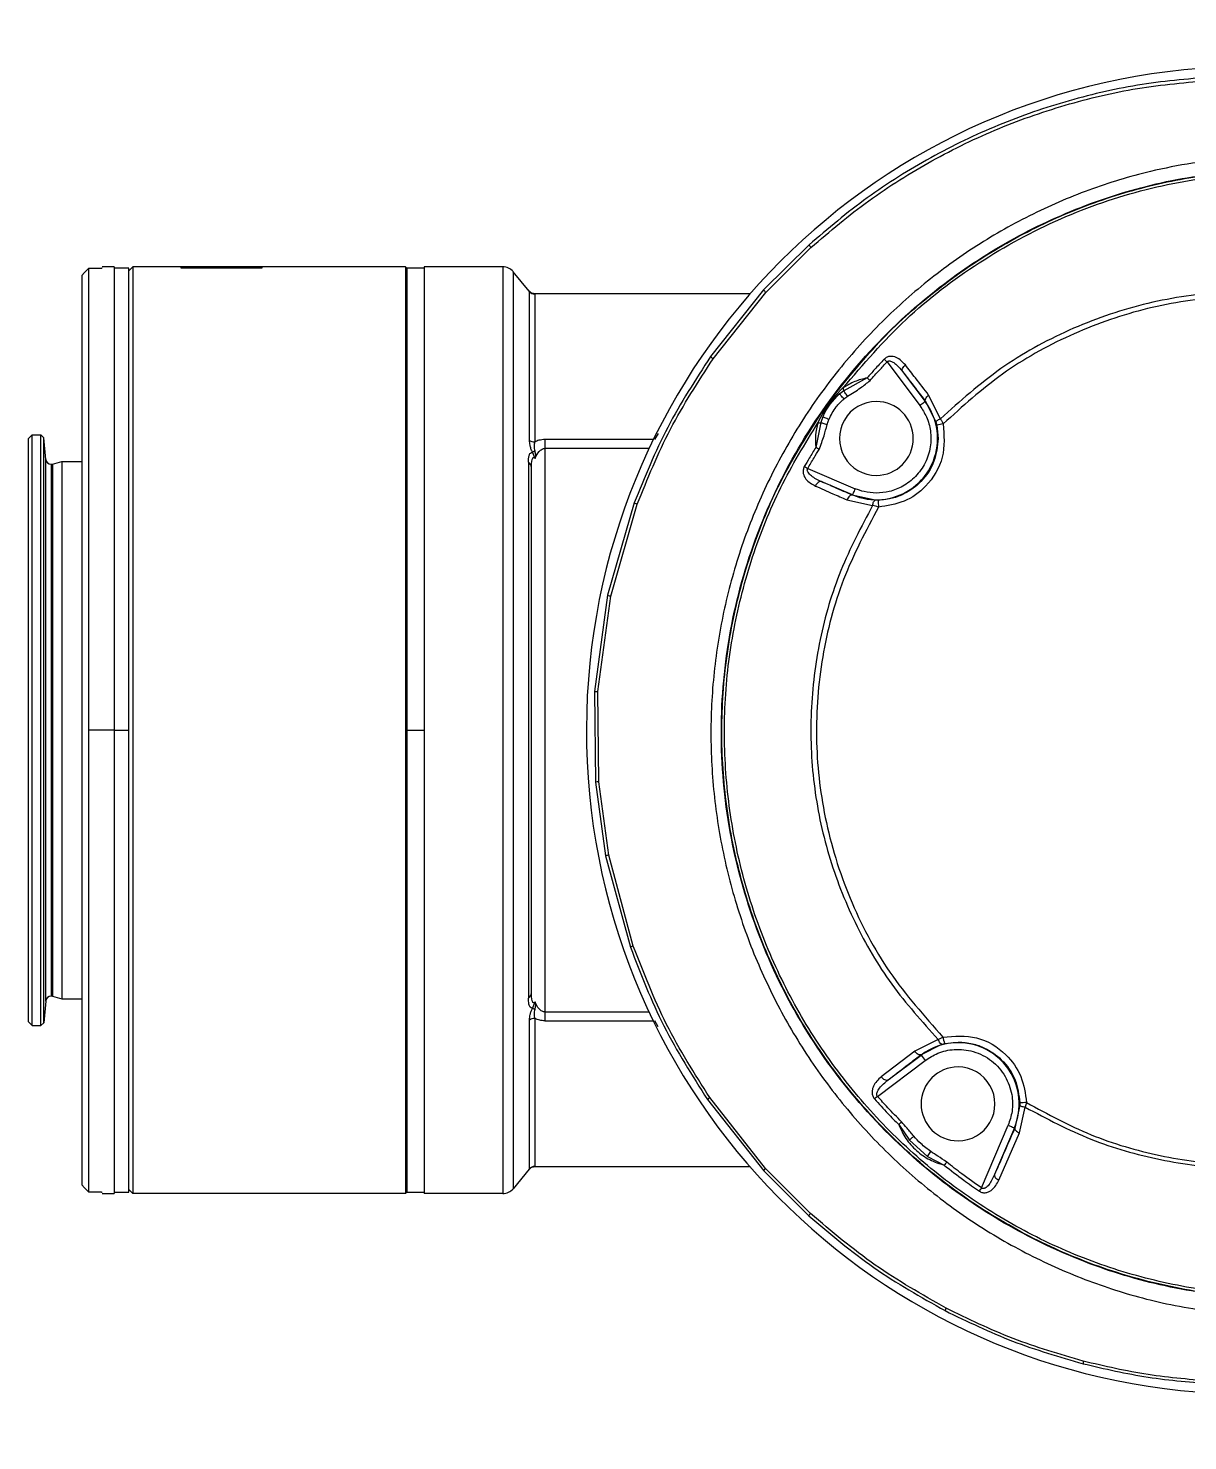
# Model space of a CAD drawing. Header units: millimetres. Extents: x 126 to 938, y 244 to 707.
# Drawn here: x 818.78 to 823.1, y 334.55 to 339.8 of the extents above; entities that cross this region are included whole.
import ezdxf

# ---------------------------------------------------------------- set-up
doc = ezdxf.new("R2010")
doc.units = ezdxf.units.MM

msp = doc.modelspace()

# ---------------------------------------------------------------- linework, layer by layer
at = {"color": 7, "linetype": 'Continuous', "lineweight": 25}
for p, q in [((821.689, 338.9981), (821.52, 338.8296)), ((821.5282, 338.8204), (821.6961, 338.988)), ((818.9803, 338.8832), (818.9903, 338.8941)), ((818.9803, 338.8832), (818.9803, 335.4982)), ((819.0053, 338.9092), (818.9903, 338.8941)), ((818.9903, 338.8941), (819.0053, 338.9092)), ((819.0053, 338.9092), (819.0053, 337.1907)), ((819.0353, 338.9092), (819.0053, 338.9092)), ((819.1003, 338.9157), (819.0553, 338.9157)), ((819.1003, 338.9157), (819.1003, 337.1907)), ((819.1553, 338.9107), (819.1003, 338.9107)), ((819.1553, 338.9007), (819.1703, 338.9157)), ((819.1553, 337.1907), (819.1553, 338.9107)), ((819.1703, 338.9157), (819.1703, 335.4657)), ((820.1853, 338.9157), (819.1703, 338.9157)), ((819.3503, 338.9141), (819.6503, 338.9141)), ((819.3503, 338.9112), (819.3503, 338.9141)), ((819.6503, 338.9112), (819.3503, 338.9112)), ((819.6503, 338.9141), (819.6503, 338.9112)), ((820.1853, 338.9157), (820.1853, 335.4657)), ((820.1903, 338.9107), (820.1853, 338.9157)), ((820.2553, 338.9107), (820.1903, 338.9107)), ((820.1903, 338.9107), (820.1903, 337.1907)), ((820.2553, 338.9157), (820.2553, 335.4657)), ((820.5481, 338.9157), (820.2553, 338.9157)), ((820.5481, 338.9157), (820.5481, 335.4657)), ((820.5864, 338.8978), (820.5864, 335.4836)), ((820.647, 338.8256), (820.5864, 338.8978)), ((821.52, 338.8296), (821.3222, 338.5815)), ((820.6509, 338.8219), (820.6471, 338.8255)), ((820.6478, 338.2698), (820.6478, 338.8236)), ((820.6662, 338.8167), (821.4707, 338.8167)), ((820.667, 338.8147), (820.667, 338.2639)), ((821.469, 338.8147), (820.667, 338.8147)), ((821.3316, 338.5735), (821.5282, 338.8204)), ((821.9796, 338.5615), (822.1021, 338.399)), ((822.0378, 338.5258), (822.122, 338.414)), ((821.7867, 338.4351), (821.8156, 338.4649)), ((821.9056, 338.5023), (821.8181, 338.4544)), ((821.7373, 338.3748), (821.7828, 338.4378)), ((821.7413, 338.3722), (821.7867, 338.4351)), ((821.8032, 338.4431), (821.7882, 338.4296)), ((821.8181, 338.4544), (821.8032, 338.4431)), ((822.122, 338.414), (822.1232, 338.4149)), ((822.1232, 338.4149), (822.1624, 338.3364)), ((822.1788, 338.3502), (822.1347, 338.4383)), ((821.722, 338.3351), (821.7413, 338.3722)), ((821.7404, 338.3576), (821.7328, 338.3361)), ((821.7471, 338.3727), (821.7404, 338.3576)), ((821.7328, 338.3361), (821.7142, 338.2437)), ((822.165, 338.3258), (822.1703, 338.2768)), ((818.7803, 338.2757), (818.7903, 338.2857)), ((818.7803, 338.2757), (818.7803, 336.1057)), ((818.7906, 338.2857), (818.7903, 338.2857)), ((818.7953, 336.0907), (818.7953, 338.2904)), ((818.7953, 338.2904), (818.8274, 338.2904)), ((818.8274, 336.0907), (818.8274, 338.2904)), ((818.8324, 338.2857), (818.8321, 338.2857)), ((818.8383, 338.2797), (818.8324, 338.2857)), ((818.8383, 336.1017), (818.8383, 338.2797)), ((818.8454, 338.199), (818.8383, 338.2797)), ((820.7053, 338.2728), (820.7053, 338.2395)), ((821.1096, 338.2728), (820.7053, 338.2728)), ((821.1141, 338.2728), (821.128, 338.2958)), ((822.168, 338.2768), (822.1703, 338.2768)), ((818.8454, 336.1824), (818.8454, 338.199)), ((820.6687, 338.2025), (820.6585, 338.2264)), ((820.7053, 338.2395), (820.7053, 336.1419)), ((821.0937, 338.2395), (820.7053, 338.2395)), ((818.8653, 338.1807), (818.8653, 336.2007)), ((818.8705, 338.1814), (818.9053, 338.1907)), ((818.8705, 338.1814), (818.8705, 336.2)), ((818.9053, 338.1907), (818.9803, 338.1907)), ((818.9053, 338.1907), (818.9053, 336.1907)), ((820.6436, 338.1881), (820.6436, 336.1933)), ((820.6553, 336.2129), (820.6553, 338.1685)), ((821.6843, 338.1647), (821.8606, 338.0898)), ((821.8508, 338.0668), (821.7348, 338.1161)), ((821.8298, 338.0484), (821.9261, 338.027)), ((821.8503, 338.0656), (821.8508, 338.0668)), ((821.936, 338.0466), (821.8503, 338.0656)), ((821.0377, 338.0368), (820.9383, 337.6929)), ((820.9502, 337.6899), (821.049, 338.0319)), ((820.9383, 337.6929), (820.8902, 337.3352)), ((820.9024, 337.3344), (820.9502, 337.6899)), ((820.8902, 337.3352), (820.8935, 336.9976)), ((820.9055, 336.9987), (820.9024, 337.3344)), ((819.1003, 337.1907), (819.0053, 337.1907)), ((819.0053, 337.1907), (819.0053, 335.4722)), ((819.1003, 337.1907), (819.1003, 335.4657)), ((819.1003, 337.1907), (819.1553, 337.1907)), ((819.1553, 335.4707), (819.1553, 337.1907)), ((820.1903, 337.1907), (820.1903, 335.4707)), ((820.1903, 337.1907), (820.2553, 337.1907)), ((820.8935, 336.9976), (820.9311, 336.723)), ((820.9428, 336.7257), (820.9055, 336.9987)), ((821.0345, 336.3872), (820.9428, 336.7257)), ((820.9311, 336.723), (821.0236, 336.3826)), ((818.8705, 336.2), (818.9053, 336.1907)), ((818.8454, 336.1824), (818.8383, 336.1017)), ((818.9053, 336.1907), (818.9803, 336.1907)), ((820.6585, 336.155), (820.6687, 336.1789)), ((818.7803, 336.1057), (818.7953, 336.0907)), ((818.8383, 336.1017), (818.8274, 336.0907)), ((820.6478, 335.5578), (820.6478, 336.1116)), ((820.667, 336.1175), (820.667, 335.5667)), ((820.7053, 336.1419), (820.7053, 336.1086)), ((820.7053, 336.1419), (821.0932, 336.1419)), ((820.7053, 336.1086), (821.1091, 336.1086)), ((821.1272, 336.0865), (821.1141, 336.1086)), ((818.7953, 336.0907), (818.8274, 336.0907)), ((822.1707, 336.0393), (822.1878, 336.0484)), ((822.0826, 335.9952), (821.9583, 335.8997)), ((822.1707, 336.0393), (822.0826, 335.9952)), ((822.106, 335.9826), (822.1842, 336.0217)), ((822.1937, 336.024), (822.2441, 336.0296)), ((822.2441, 336.0273), (822.2441, 336.0296)), ((821.9441, 335.8275), (822.1219, 335.9614)), ((821.9836, 335.8885), (822.1069, 335.9814)), ((822.1069, 335.9814), (822.106, 335.9826)), ((821.3108, 335.8153), (821.5201, 335.5505)), ((821.5274, 335.5589), (821.3196, 335.8226)), ((822.4745, 335.7948), (822.4556, 335.7095)), ((822.4731, 335.6912), (822.4947, 335.7871)), ((822.4991, 335.8041), (822.4947, 335.7871)), ((822.0233, 335.7224), (822.0629, 335.6646)), ((822.332, 335.4866), (822.431, 335.7199)), ((822.454, 335.7102), (822.3802, 335.5361)), ((822.3959, 335.5152), (822.4731, 335.6912)), ((822.4556, 335.7095), (822.454, 335.7102)), ((822.0629, 335.6646), (822.1308, 335.604)), ((822.1308, 335.604), (822.1431, 335.6218)), ((820.667, 335.5667), (821.4679, 335.5667)), ((822.1308, 335.604), (822.1928, 335.5711)), ((820.647, 335.5558), (820.5864, 335.4836)), ((820.6471, 335.5559), (820.6509, 335.5595)), ((821.4697, 335.5647), (820.6662, 335.5647)), ((821.5201, 335.5505), (821.6883, 335.3829)), ((821.6945, 335.3918), (821.5274, 335.5589)), ((818.9903, 335.4873), (818.9803, 335.4982)), ((818.9903, 335.4873), (819.0053, 335.4722)), ((819.0053, 335.4722), (818.9903, 335.4873)), ((819.0053, 335.4722), (819.0353, 335.4722)), ((819.0553, 335.4657), (819.1003, 335.4657)), ((819.1003, 335.4707), (819.1553, 335.4707)), ((819.1553, 335.4807), (819.1703, 335.4657)), ((820.1853, 335.4657), (819.1703, 335.4657)), ((820.1903, 335.4707), (820.1853, 335.4657)), ((820.1903, 335.4707), (820.2553, 335.4707)), ((820.5481, 335.4657), (820.2553, 335.4657))]:
    msp.add_line(p, q, dxfattribs=at)
at = {"color": 7, "linetype": 'Continuous', "lineweight": 25, "flags": 128}
for points in [[(822.0378, 338.5258), (822.0366, 338.5282), (822.0362, 338.5309), (822.0366, 338.534), (822.0376, 338.5373), (822.0393, 338.5407), (822.0417, 338.5442), (822.0446, 338.5475), (822.0479, 338.5506)], [(821.9056, 338.5023), (821.9068, 338.5012), (821.9081, 338.5001), (821.9095, 338.4989), (821.9109, 338.4977), (821.9123, 338.4964), (821.9138, 338.4952), (821.9153, 338.4939), (821.9168, 338.4926)], [(821.819, 338.4237), (821.816, 338.4275), (821.813, 338.4311), (821.8103, 338.4344), (821.8079, 338.4373), (821.8059, 338.4397), (821.8045, 338.4415), (821.8035, 338.4426), (821.8032, 338.4431)], [(821.8326, 338.4342), (821.83, 338.4379), (821.8274, 338.4415), (821.825, 338.4448), (821.8229, 338.4477), (821.8211, 338.4503), (821.8196, 338.4522), (821.8186, 338.4536), (821.8181, 338.4544)], [(822.122, 338.414), (822.1216, 338.4137), (822.1204, 338.4128), (822.1186, 338.4114), (822.1161, 338.4095), (822.1131, 338.4072), (822.1096, 338.4046), (822.1059, 338.4019), (822.1021, 338.399)], [(822.1232, 338.4149), (822.1223, 338.4169), (822.1221, 338.4194), (822.1226, 338.4223), (822.1239, 338.4254), (822.1258, 338.4286), (822.1282, 338.4319), (822.1313, 338.4352), (822.1347, 338.4383)], [(821.7404, 338.3576), (821.7409, 338.3574), (821.7423, 338.3569), (821.7444, 338.356), (821.7473, 338.3548), (821.7508, 338.3534), (821.7548, 338.3518), (821.7591, 338.3501), (821.7636, 338.3482)], [(821.7328, 338.3361), (821.7338, 338.3358), (821.7355, 338.3352), (821.7378, 338.3345), (821.7408, 338.3335), (821.7442, 338.3324), (821.748, 338.3312), (821.7521, 338.3299), (821.7563, 338.3285)], [(822.1624, 338.3364), (822.1624, 338.338), (822.163, 338.3397), (822.1643, 338.3416), (822.1663, 338.3434), (822.1687, 338.3453), (822.1717, 338.3471), (822.1751, 338.3487), (822.1788, 338.3502)], [(821.6843, 338.1647), (821.6826, 338.1656), (821.6809, 338.1666), (821.6792, 338.1676), (821.6776, 338.1685), (821.676, 338.1694), (821.6744, 338.1703), (821.6729, 338.1712), (821.6715, 338.172)], [(821.7348, 338.1161), (821.7322, 338.1166), (821.7294, 338.1163), (821.7264, 338.1152), (821.7234, 338.1133), (821.7204, 338.1107), (821.7176, 338.1075), (821.715, 338.1038), (821.7128, 338.0997)], [(821.8503, 338.0656), (821.848, 338.066), (821.8454, 338.0656), (821.8427, 338.0644), (821.8399, 338.0624), (821.8371, 338.0597), (821.8344, 338.0564), (821.832, 338.0526), (821.8298, 338.0484)], [(821.8606, 338.0898), (821.8587, 338.0854), (821.8569, 338.0811), (821.8552, 338.0772), (821.8537, 338.0737), (821.8525, 338.0708), (821.8516, 338.0687), (821.851, 338.0673), (821.8508, 338.0668)], [(821.9261, 338.027), (821.9266, 338.031), (821.9275, 338.0347), (821.9285, 338.0381), (821.9298, 338.041), (821.9312, 338.0433), (821.9327, 338.0451), (821.9343, 338.0462), (821.936, 338.0466)], [(822.106, 335.9826), (822.104, 335.9818), (822.1015, 335.9817), (822.0987, 335.9823), (822.0955, 335.9837), (822.0923, 335.9858), (822.0889, 335.9885), (822.0856, 335.9917), (822.0826, 335.9952)], [(822.1842, 336.0217), (822.1827, 336.0217), (822.181, 336.0225), (822.1792, 336.0239), (822.1774, 336.026), (822.1756, 336.0286), (822.1738, 336.0318), (822.1722, 336.0354), (822.1707, 336.0393)], [(821.9836, 335.8885), (821.9813, 335.8874), (821.9784, 335.887), (821.9753, 335.8874), (821.9719, 335.8886), (821.9683, 335.8905), (821.9648, 335.893), (821.9614, 335.8961), (821.9583, 335.8997)], [(822.4947, 335.7871), (822.4906, 335.7875), (822.4868, 335.7882), (822.4833, 335.789), (822.4803, 335.79), (822.4779, 335.7911), (822.476, 335.7923), (822.4749, 335.7935), (822.4745, 335.7948)], [(822.0792, 335.6789), (822.0768, 335.6767), (822.0743, 335.6746), (822.072, 335.6726), (822.0698, 335.6706), (822.0677, 335.6688), (822.0659, 335.6672), (822.0643, 335.6658), (822.0629, 335.6646)], [(822.431, 335.7199), (822.4355, 335.718), (822.4397, 335.7162), (822.4437, 335.7146), (822.4472, 335.7131), (822.45, 335.7119), (822.4522, 335.711), (822.4535, 335.7104), (822.454, 335.7102)], [(822.4556, 335.7095), (822.4554, 335.7076), (822.4559, 335.7054), (822.4572, 335.7031), (822.4593, 335.7006), (822.462, 335.6981), (822.4653, 335.6956), (822.469, 335.6933), (822.4731, 335.6912)], [(822.3802, 335.5361), (822.3797, 335.5337), (822.38, 335.5311), (822.381, 335.5283), (822.3828, 335.5254), (822.3853, 335.5226), (822.3884, 335.5198), (822.3919, 335.5173), (822.3959, 335.5152)]]:
    msp.add_lwpolyline(points, dxfattribs=at)
at = {"color": 7, "linetype": 'Continuous', "lineweight": 25}
for centre, radius, start, end in [((823.3308, 337.1901), 2.471, 92.8562, 266.8609), ((821.7299, 339.0193), 0.0461, 207.4585, 222.8518), ((820.5481, 338.8657), 0.05, 40.0035, 89.9964), ((821.5629, 338.8595), 0.0523, 214.809, 228.3893), ((820.667, 338.8397), 0.025, 220.0339, 269.9953), ((821.3648, 338.6223), 0.059, 223.8036, 235.8356), ((832.5712, 349.6757), 15.3528, 226.32399, 226.37918), ((821.8021, 338.4561), 0.0161, 353.8055, 33.1024), ((821.9399, 338.2768), 0.2153, 129.4278, 157.9377), ((821.7433, 338.3778), 0.0719, 52.8265, 56.605), ((821.782, 338.4309), 0.00625, 348.0835, 42.097), ((821.9399, 338.2768), 0.1375, 89.9991, 270.0009), ((821.9399, 338.2768), 0.1375, 270.0016, 89.9984), ((821.9399, 338.2768), 0.228, 359.9991, 37.0002), ((821.6956, 338.3071), 0.0795, 54.9353, 58.3452), ((821.7437, 338.378), 0.00624, 247.3325, 302.8677), ((821.7259, 338.3515), 0.0169, 256.6165, 294.2046), ((822.5541, 336.6268), 1.743, 102.0917, 102.8995), ((820.6662, 338.2953), 0.0314, 234.2895, 271.4762), ((821.9399, 338.2767), 0.228, 246.9988, 0.0016), ((818.8653, 338.2007), 0.02, 184.9754, 270.013), ((820.5912, 338.39), 0.1768, 292.3373, 295.4084), ((809.3061, 318.3258), 23.4666, 58.04259, 58.07873), ((818.8653, 338.2008), 0.0201, 270.0249, 284.9549), ((820.6304, 338.167), 0.0249, 3.6553, 58.0949), ((822.3098, 338.039), 0.3627, 178.805, 182.7531), ((821.0827, 338.1248), 0.0988, 242.9095, 250.0663), ((820.9827, 337.8474), 0.1607, 253.956, 258.3356), ((820.9394, 337.9659), 0.6326, 265.5373, 266.6439), ((820.9367, 336.5973), 0.4026, 94.4316, 96.1574), ((820.9737, 336.5641), 0.1644, 100.8389, 105.029), ((821.0654, 336.2973), 0.095, 108.9711, 116.1178), ((818.8653, 336.1807), 0.02, 89.987, 175.0246), ((818.8653, 336.1808), 0.0199, 74.9806, 90.0396), ((820.6304, 336.2144), 0.0249, 301.9051, 356.3447), ((820.591, 335.9909), 0.1774, 64.5884, 67.6495), ((820.6662, 336.0861), 0.0314, 88.5291, 125.7052), ((822.5671, 336.1273), 0.3874, 191.7446, 195.4565), ((822.2441, 335.7993), 0.228, 90.0005, 127.0004), ((822.2441, 335.7993), 0.228, 337.0001, 90.0007), ((822.2441, 335.7993), 0.1375, 90.0019, 269.9981), ((903.8607, 397.5756), 102.3598, 216.99474, 217.008732), ((822.2441, 335.7993), 0.1375, 269.9994, 90.0006), ((821.3494, 335.7781), 0.0536, 123.8591, 136.0855), ((825.0956, 332.2702), 4.7525, 131.5386, 131.7159), ((822.963, 311.1896), 24.6189, 91.07979, 91.13698), ((825.1915, 332.5831), 4.4602, 135.0741, 135.2628), ((820.667, 335.5417), 0.025, 90.0077, 139.9705), ((858.4951, 306.5349), 46.4861, 141.32752, 141.34559), ((821.5574, 335.5254), 0.0449, 131.7916, 145.9884), ((820.5481, 335.5157), 0.05, 270.0036, 319.9965), ((715.1475, 408.4375), 129.6548, 325.75388, 325.760354), ((821.7226, 335.3658), 0.0383, 137.2874, 153.6082), ((822.2271, 335.0246), 0.0313, 152.0541, 170.806), ((822.7353, 334.8352), 0.0256, 165.3726, 187.0335)]:
    msp.add_arc(centre, radius, start, end, dxfattribs=at)
for points, knots in [([(827.7708, 339.8041), (827.6194, 339.7788), (827.3004, 339.7254), (826.8303, 339.654), (826.3419, 339.5836), (825.8614, 339.517), (825.3708, 339.4521), (824.8908, 339.3864), (824.4084, 339.3317), (823.9766, 339.3434), (823.599, 339.3456), (823.2765, 339.3275), (822.985, 339.2835), (822.7294, 339.2054), (822.5083, 339.1097), (822.2986, 338.9895), (822.104, 338.8463), (821.9265, 338.6822), (821.7687, 338.4996), (821.6323, 338.3008), (821.5191, 338.088), (821.43, 337.8637), (821.3666, 337.6307), (821.3295, 337.3919), (821.3194, 337.1507), (821.3358, 336.9101), (821.3788, 336.6729), (821.4475, 336.4416), (821.5417, 336.2191), (821.6595, 336.0081), (821.7999, 335.8117), (821.9605, 335.6321), (822.14, 335.4715), (822.3365, 335.3314), (822.5483, 335.2141), (822.7714, 335.1212), (823.0122, 335.0514), (823.2673, 335.014), (823.4632, 334.9991), (823.5895, 334.993), (823.6476, 334.9907), (823.7072, 334.989), (823.7683, 334.9877), (823.8308, 334.9869), (823.8948, 334.9867), (823.9399, 334.9868), (824.0176, 334.9874), (824.1239, 334.9886), (824.2793, 334.9845), (824.4309, 334.9764), (824.5825, 334.9643), (824.7275, 334.9494), (824.8668, 334.9315), (824.9907, 334.9156), (825.1125, 334.9), (825.2393, 334.8839), (825.3879, 334.865), (825.5194, 334.8483), (825.6234, 334.8351), (825.6898, 334.8266), (825.7467, 334.8194), (825.7941, 334.8133), (825.832, 334.8085), (825.9578, 334.7925), (826.164, 334.7661), (826.4429, 334.7298), (826.7052, 334.6952), (826.9696, 334.6595), (827.2402, 334.6218), (827.506, 334.5835), (827.6766, 334.5577), (827.7587, 334.5452)], [0, 0, 0, 0, 0.029869, 0.06295, 0.09255, 0.125894, 0.157367, 0.188841, 0.220243, 0.251658, 0.272777, 0.293748, 0.314461, 0.329981, 0.345629, 0.361265, 0.376906, 0.392557, 0.408209, 0.423785, 0.439382, 0.455018, 0.470656, 0.486289, 0.501957, 0.51754, 0.53313, 0.548764, 0.564411, 0.580064, 0.595707, 0.611287, 0.626864, 0.642495, 0.65815, 0.673889, 0.689427, 0.706811, 0.723967, 0.727648, 0.731422, 0.73529, 0.739252, 0.743308, 0.747458, 0.751703, 0.752096, 0.762568, 0.7724, 0.782337, 0.792125, 0.801994, 0.810704, 0.819454, 0.826304, 0.8346, 0.844341, 0.855442, 0.860404, 0.864745, 0.868467, 0.871567, 0.874048, 0.875909, 0.896248, 0.914495, 0.930652, 0.947747, 0.966412, 0.98383, 1, 1, 1, 1]), ([(827.7705, 334.5882), (827.5573, 334.6221), (827.1309, 334.6897), (826.4898, 334.7807), (825.8484, 334.8693), (825.2061, 334.9508), (824.5629, 335.05), (824.021, 335.047), (823.5899, 335.0537), (823.2713, 335.076), (822.9582, 335.1261), (822.6592, 335.2266), (822.3791, 335.3691), (822.1055, 335.5637), (821.8525, 335.8155), (821.6349, 336.1249), (821.4763, 336.4679), (821.3803, 336.8339), (821.3513, 337.2104), (821.3902, 337.5868), (821.4957, 337.9493), (821.6649, 338.2877), (821.891, 338.5901), (822.1528, 338.8335), (822.432, 339.0188), (822.7175, 339.1517), (823.0191, 339.2413), (823.332, 339.2809), (823.6472, 339.2977), (824.0425, 339.2951), (824.5174, 339.2833), (825.0644, 339.3599), (825.6092, 339.4316), (826.1531, 339.5072), (826.6965, 339.5861), (827.2395, 339.6694), (827.6006, 339.7312), (827.7811, 339.7621)], [0, 0, 0, 0, 0.042375, 0.084737, 0.127086, 0.169425, 0.211887, 0.254538, 0.275563, 0.296512, 0.317184, 0.337604, 0.358158, 0.378642, 0.40326, 0.427843, 0.452494, 0.477036, 0.501708, 0.52622, 0.550901, 0.575404, 0.600085, 0.624603, 0.645193, 0.665611, 0.68619, 0.70667, 0.72735, 0.748108, 0.784272, 0.820359, 0.856269, 0.892185, 0.92811, 0.964051, 1, 1, 1, 1]), ([(821.7828, 338.4378), (821.8409, 338.5096), (821.9569, 338.653), (822.1648, 338.8361), (822.3927, 338.9925), (822.6375, 339.1159), (822.8922, 339.206), (823.1943, 339.2682), (823.5429, 339.2931), (823.9341, 339.298), (824.3241, 339.2806), (824.9271, 339.3279), (825.7363, 339.4513), (826.7613, 339.5897), (827.4413, 339.7042), (827.7812, 339.7614)], [0, 0, 0, 0, 0.04389, 0.087726, 0.131378, 0.175257, 0.217887, 0.259665, 0.321744, 0.383991, 0.446007, 0.507425, 0.671599, 0.835844, 1, 1, 1, 1]), ([(823.2076, 339.6238), (823.1146, 339.6163), (822.9292, 339.6014), (822.6566, 339.5389), (822.3924, 339.4481), (822.1402, 339.3263), (821.9022, 339.1783), (821.7599, 339.058), (821.689, 338.9981)], [0, 0, 0, 0, 0.166956, 0.332936, 0.499554, 0.66659, 0.833787, 1, 1, 1, 1]), ([(821.6961, 338.988), (821.7666, 339.0477), (821.908, 339.1673), (822.1446, 339.3148), (822.3953, 339.4362), (822.6581, 339.5268), (822.9292, 339.5891), (823.1136, 339.604), (823.2061, 339.6115)], [0, 0, 0, 0, 0.1661862, 0.3333928, 0.5004457, 0.6670774, 0.8331131, 1, 1, 1, 1]), ([(821.8156, 338.4649), (821.8911, 338.5527), (822.0415, 338.7278), (822.3185, 338.9383), (822.6201, 339.1018), (822.94, 339.2126), (823.2675, 339.2652), (823.5953, 339.2841), (823.9234, 339.2868), (824.3156, 339.2669), (824.7719, 339.3022), (825.2872, 339.3762), (825.8035, 339.4447), (826.3192, 339.5176), (826.6625, 339.5692), (826.8342, 339.595)], [0, 0, 0, 0, 0.0655281, 0.1306262, 0.1960224, 0.2595091, 0.3216141, 0.3835225, 0.4456582, 0.5076925, 0.6060846, 0.7045647, 0.803042, 0.9015182, 1, 1, 1, 1]), ([(819.0553, 338.9108), (819.0548, 338.9106), (819.053, 338.9098), (819.0488, 338.9097), (819.0426, 338.9092), (819.0379, 338.9092), (819.0353, 338.9092)], [0, 0, 0, 0, 0.081534, 0.296991, 0.614865, 1, 1, 1, 1]), ([(831.2984, 338.908), (829.7551, 338.8325), (828.1015, 338.7516), (826.3377, 338.6658), (826.007, 338.6497), (825.6763, 338.6337), (825.3456, 338.6174), (825.0148, 338.6025), (824.685, 338.5827), (824.3865, 338.5806), (824.1249, 338.6309), (823.9098, 338.7197), (823.6869, 338.7892), (823.455, 338.8241), (823.2017, 338.8257), (822.9311, 338.7837), (822.655, 338.6871), (822.397, 338.5454), (822.2516, 338.4154), (822.1788, 338.3502)], [0, 0, 0, 0, 0.499397, 0.535067, 0.570737, 0.606407, 0.642076, 0.677745, 0.713416, 0.748936, 0.773882, 0.798848, 0.824034, 0.849154, 0.874344, 0.905632, 0.937131, 0.968506, 1, 1, 1, 1]), ([(831.2985, 338.9046), (829.7537, 338.8306), (827.5601, 338.7256), (825.2678, 338.5968), (824.4128, 338.5648), (824.1066, 338.6183), (823.8243, 338.7411), (823.5228, 338.8046), (823.2221, 338.8116), (822.9301, 338.7642), (822.6577, 338.6668), (822.4035, 338.5252), (822.2606, 338.3958), (822.189, 338.3311)], [0, 0, 0, 0, 0.50027, 0.710374, 0.743408, 0.776628, 0.809816, 0.842676, 0.875613, 0.906614, 0.937798, 0.968854, 1, 1, 1, 1]), ([(820.6478, 338.8236), (820.6478, 338.824), (820.6477, 338.8248), (820.6472, 338.8254), (820.647, 338.8256)], [0, 0, 0, 0, 0.521474, 1, 1, 1, 1]), ([(820.647, 338.8256), (820.6482, 338.8243), (820.6507, 338.8217), (820.6555, 338.8189), (820.6607, 338.817), (820.6644, 338.8168), (820.6662, 338.8167)], [0, 0, 0, 0, 0.247026, 0.499935, 0.753041, 1, 1, 1, 1]), ([(820.667, 338.8147), (820.6669, 338.8151), (820.6668, 338.8158), (820.6664, 338.8164), (820.6662, 338.8167)], [0, 0, 0, 0, 0.523994, 1, 1, 1, 1]), ([(821.3222, 338.5815), (821.2662, 338.4952), (821.1541, 338.3227), (821.0765, 338.1321), (821.0377, 338.0368)], [0, 0, 0, 0, 0.499944, 1, 1, 1, 1]), ([(821.049, 338.0319), (821.0875, 338.1266), (821.1646, 338.3161), (821.276, 338.4877), (821.3316, 338.5735)], [0, 0, 0, 0, 0.500048, 1, 1, 1, 1]), ([(821.9689, 338.5717), (821.9569, 338.559), (821.9354, 338.5362), (821.9147, 338.5126), (821.9056, 338.5023)], [0, 0, 0, 0, 0.5600035, 1, 1, 1, 1]), ([(822.0479, 338.5506), (822.0377, 338.5616), (822.0221, 338.5783), (821.995, 338.584), (821.9789, 338.5802), (821.9723, 338.5746), (821.9689, 338.5717)], [0, 0, 0, 0, 0.475063, 0.722577, 0.85755, 1, 1, 1, 1]), ([(821.9796, 338.5615), (821.9803, 338.5624), (821.9817, 338.564), (821.9848, 338.5654), (821.9885, 338.5657), (821.997, 338.5642), (822.0158, 338.5523), (822.0287, 338.5367), (822.0378, 338.5258)], [0, 0, 0, 0, 0.042929, 0.085806, 0.133205, 0.188717, 0.43312, 1, 1, 1, 1]), ([(821.9168, 338.4926), (821.9283, 338.5056), (821.9488, 338.529), (821.9702, 338.5516), (821.9796, 338.5615)], [0, 0, 0, 0, 0.559996, 1, 1, 1, 1]), ([(822.0378, 338.5258), (822.0535, 338.5054), (822.0821, 338.4684), (822.1105, 338.4314), (822.1232, 338.4149)], [0, 0, 0, 0, 0.553489, 1, 1, 1, 1]), ([(822.1347, 338.4383), (822.1183, 338.4595), (822.0894, 338.497), (822.0605, 338.5344), (822.0479, 338.5506)], [0, 0, 0, 0, 0.56648, 1, 1, 1, 1]), ([(821.9056, 338.5023), (821.8899, 338.4985), (821.8579, 338.4907), (821.8298, 338.4736), (821.8156, 338.4649)], [0, 0, 0, 0, 0.491856, 1, 1, 1, 1]), ([(821.8326, 338.4342), (821.8491, 338.4442), (821.8783, 338.4619), (821.905, 338.4832), (821.9168, 338.4926)], [0, 0, 0, 0, 0.561247, 1, 1, 1, 1]), ([(821.7882, 338.4296), (821.7801, 338.421), (821.764, 338.4037), (821.7527, 338.3831), (821.7471, 338.3727)], [0, 0, 0, 0, 0.5, 1, 1, 1, 1]), ([(821.7636, 338.3482), (821.7714, 338.3642), (821.7854, 338.3928), (821.8088, 338.4143), (821.819, 338.4237)], [0, 0, 0, 0, 0.560004, 1, 1, 1, 1]), ([(821.819, 338.4237), (821.8215, 338.4258), (821.826, 338.4294), (821.8306, 338.4328), (821.8326, 338.4342)], [0, 0, 0, 0, 0.560039, 1, 1, 1, 1]), ([(827.7707, 334.5889), (827.5629, 334.622), (827.1474, 334.6882), (826.5226, 334.7773), (825.8974, 334.8641), (825.2718, 334.9436), (824.6477, 335.04), (824.0151, 335.0543), (823.5004, 335.0556), (823.1043, 335.1001), (822.8315, 335.1661), (822.5701, 335.2699), (822.3243, 335.4074), (822.099, 335.5757), (821.8982, 335.773), (821.7247, 335.9944), (821.5824, 336.2371), (821.4732, 336.4967), (821.3993, 336.768), (821.3625, 337.0471), (821.3627, 337.3286), (821.4011, 337.6073), (821.4771, 337.8783), (821.5861, 338.138), (821.687, 338.296), (821.7373, 338.3748)], [0, 0, 0, 0, 0.070859, 0.141714, 0.212571, 0.283434, 0.354221, 0.424943, 0.496282, 0.527473, 0.558963, 0.59053, 0.621913, 0.653558, 0.684974, 0.716457, 0.748048, 0.779424, 0.811059, 0.84249, 0.873969, 0.90557, 0.936936, 0.968566, 1, 1, 1, 1]), ([(822.1021, 338.399), (822.1109, 338.3853), (822.1297, 338.3564), (822.1438, 338.3033), (822.1435, 338.2439), (822.1245, 338.1847), (822.0886, 338.134), (822.0414, 338.098), (821.9905, 338.0772), (821.9561, 338.0748), (821.9399, 338.0737)], [0, 0, 0, 0, 0.1080234, 0.2293833, 0.361599, 0.5000034, 0.6384085, 0.770624, 0.8919772, 1, 1, 1, 1]), ([(827.7728, 334.5982), (827.5659, 334.6313), (827.1523, 334.6976), (826.5302, 334.7869), (825.9079, 334.8738), (825.2849, 334.9534), (824.6635, 335.0497), (824.0336, 335.0668), (823.5215, 335.0643), (823.128, 335.1062), (822.8568, 335.1683), (822.5967, 335.2682), (822.3516, 335.4015), (822.1262, 335.5653), (821.9248, 335.7581), (821.7499, 335.9752), (821.6054, 336.2134), (821.4934, 336.469), (821.4159, 336.7367), (821.3748, 337.0125), (821.3704, 337.2914), (821.4033, 337.5682), (821.4737, 337.838), (821.5767, 338.0974), (821.6736, 338.2559), (821.722, 338.3351)], [0, 0, 0, 0, 0.071044, 0.142072, 0.213095, 0.284119, 0.355112, 0.426041, 0.497495, 0.528658, 0.56003, 0.591545, 0.622841, 0.654391, 0.685746, 0.717118, 0.748653, 0.77995, 0.811482, 0.84287, 0.874236, 0.90579, 0.937086, 0.968598, 1, 1, 1, 1]), ([(821.722, 338.3351), (821.7184, 338.3198), (821.7113, 338.2897), (821.7132, 338.2589), (821.7142, 338.2437)], [0, 0, 0, 0, 0.507994, 1, 1, 1, 1]), ([(821.7268, 338.2359), (821.7331, 338.2529), (821.7445, 338.2832), (821.7527, 338.3146), (821.7563, 338.3285)], [0, 0, 0, 0, 0.558777, 1, 1, 1, 1]), ([(821.7563, 338.3285), (821.7576, 338.3322), (821.7598, 338.3389), (821.7624, 338.3454), (821.7636, 338.3482)], [0, 0, 0, 0, 0.560002, 1, 1, 1, 1]), ([(822.189, 338.3311), (822.192, 338.2889), (822.198, 338.2045), (822.1345, 338.1004), (822.0457, 338.0358), (821.9802, 338.0263), (821.9475, 338.0216)], [0, 0, 0, 0, 0.279844, 0.559327, 0.779582, 1, 1, 1, 1]), ([(822.1624, 338.3364), (822.1629, 338.3344), (822.1638, 338.3309), (822.1646, 338.3274), (822.165, 338.3258)], [0, 0, 0, 0, 0.550552, 1, 1, 1, 1]), ([(822.1788, 338.3502), (822.1805, 338.3471), (822.184, 338.3408), (822.1873, 338.3343), (822.189, 338.3311)], [0, 0, 0, 0, 0.4936154, 1, 1, 1, 1]), ([(818.7953, 338.2904), (818.7944, 338.2895), (818.7929, 338.288), (818.7913, 338.2864), (818.7906, 338.2857)], [0, 0, 0, 0, 0.5599621, 1, 1, 1, 1]), ([(818.8321, 338.2857), (818.8312, 338.2866), (818.8296, 338.2882), (818.8281, 338.2897), (818.8274, 338.2904)], [0, 0, 0, 0, 0.56012, 1, 1, 1, 1]), ([(820.6585, 338.2264), (820.6566, 338.2305), (820.6529, 338.2387), (820.649, 338.2532), (820.6482, 338.2638), (820.6478, 338.2698)], [0, 0, 0, 0, 0.2971481, 0.5972564, 1, 1, 1, 1]), ([(820.667, 338.2639), (820.666, 338.2586), (820.6645, 338.2504), (820.6649, 338.2389), (820.6664, 338.2332), (820.6671, 338.2302)], [0, 0, 0, 0, 0.474739, 0.73524, 1, 1, 1, 1]), ([(820.7053, 338.2728), (820.6978, 338.2723), (820.6845, 338.2714), (820.6723, 338.2662), (820.667, 338.2639)], [0, 0, 0, 0, 0.566926, 1, 1, 1, 1]), ([(822.1703, 338.2768), (822.1671, 338.248), (822.1606, 338.1889), (822.1119, 338.1162), (822.0539, 338.0735), (821.9984, 338.0516), (821.9649, 338.0483), (821.9472, 338.0466)], [0, 0, 0, 0, 0.2435065, 0.4991366, 0.714957, 0.84893, 1, 1, 1, 1]), ([(820.6436, 338.1881), (820.6439, 338.1964), (820.6442, 338.2082), (820.6497, 338.2231), (820.6558, 338.2254), (820.6585, 338.2264)], [0, 0, 0, 0, 0.573737, 0.81583, 1, 1, 1, 1]), ([(820.6553, 338.1685), (820.6552, 338.1787), (820.6551, 338.1907), (820.6591, 338.2026), (820.6608, 338.2049), (820.6622, 338.2058), (820.6638, 338.206), (820.6662, 338.2051), (820.6676, 338.2036), (820.6687, 338.2025)], [0, 0, 0, 0, 0.6534685, 0.7648754, 0.8047817, 0.8375525, 0.8683475, 0.9031299, 1, 1, 1, 1]), ([(820.6671, 338.2302), (820.6682, 338.226), (820.6704, 338.2169), (820.6693, 338.2075), (820.6687, 338.2025)], [0, 0, 0, 0, 0.4659361, 1, 1, 1, 1]), ([(820.6687, 338.2025), (820.6728, 338.2118), (820.6789, 338.2253), (820.6919, 338.236), (820.6997, 338.2391), (820.7035, 338.2394), (820.7053, 338.2395)], [0, 0, 0, 0, 0.549196, 0.792453, 0.898818, 1, 1, 1, 1]), ([(821.7142, 338.2437), (821.706, 338.2305), (821.6914, 338.2067), (821.6776, 338.1826), (821.6715, 338.172)], [0, 0, 0, 0, 0.560017, 1, 1, 1, 1]), ([(821.6843, 338.1647), (821.6921, 338.1781), (821.7058, 338.202), (821.7204, 338.2256), (821.7268, 338.2359)], [0, 0, 0, 0, 0.559999, 1, 1, 1, 1]), ([(821.6715, 338.172), (821.6697, 338.1678), (821.6662, 338.1598), (821.6672, 338.143), (821.6796, 338.1182), (821.6997, 338.107), (821.7128, 338.0997)], [0, 0, 0, 0, 0.1428571, 0.2781776, 0.5275648, 1, 1, 1, 1]), ([(821.7348, 338.1161), (821.722, 338.1223), (821.7036, 338.1312), (821.6873, 338.1466), (821.6833, 338.1547), (821.6825, 338.1584), (821.6827, 338.1619), (821.6838, 338.1637), (821.6843, 338.1647)], [0, 0, 0, 0, 0.560883, 0.808455, 0.865936, 0.914834, 0.958157, 1, 1, 1, 1]), ([(821.7128, 338.0997), (821.7344, 338.0902), (821.7734, 338.0731), (821.8125, 338.056), (821.8298, 338.0484)], [0, 0, 0, 0, 0.554171, 1, 1, 1, 1]), ([(821.8503, 338.0656), (821.8285, 338.0751), (821.79, 338.0919), (821.7515, 338.1088), (821.7348, 338.1161)], [0, 0, 0, 0, 0.565849, 1, 1, 1, 1]), ([(821.9399, 338.0737), (821.9247, 338.0746), (821.8974, 338.0761), (821.8718, 338.0857), (821.8606, 338.0898)], [0, 0, 0, 0, 0.560037, 1, 1, 1, 1]), ([(821.9472, 338.0466), (821.945, 338.0465), (821.9413, 338.0465), (821.9376, 338.0465), (821.936, 338.0466)], [0, 0, 0, 0, 0.569453, 1, 1, 1, 1]), ([(821.9261, 338.027), (821.8837, 337.9475), (821.7993, 337.7888), (821.7235, 337.5285), (821.6898, 337.2604), (821.7005, 336.9897), (821.7557, 336.7246), (821.8539, 336.473), (821.9902, 336.239), (822.1105, 336.1059), (822.1707, 336.0393)], [0, 0, 0, 0, 0.1252, 0.249772, 0.375175, 0.500258, 0.625384, 0.750561, 0.875182, 1, 1, 1, 1]), ([(821.9475, 338.0216), (821.9007, 337.9331), (821.8072, 337.7564), (821.7309, 337.4638), (821.7077, 337.1639), (821.7408, 336.8589), (821.8329, 336.5628), (821.9796, 336.2828), (822.1184, 336.1266), (822.1878, 336.0484)], [0, 0, 0, 0, 0.140189, 0.279776, 0.420671, 0.560527, 0.707586, 0.853752, 1, 1, 1, 1]), ([(821.9475, 338.0216), (821.9439, 338.0225), (821.9367, 338.0242), (821.9296, 338.0261), (821.9261, 338.027)], [0, 0, 0, 0, 0.506318, 1, 1, 1, 1]), ([(821.0236, 336.3826), (821.0621, 336.2833), (821.1393, 336.0848), (821.2537, 335.9051), (821.3108, 335.8153)], [0, 0, 0, 0, 0.500062, 1, 1, 1, 1]), ([(821.3196, 335.8226), (821.2628, 335.912), (821.1493, 336.0909), (821.0728, 336.2884), (821.0345, 336.3872)], [0, 0, 0, 0, 0.4999808, 1, 1, 1, 1]), ([(820.6687, 336.1789), (820.6676, 336.1778), (820.6662, 336.1763), (820.6638, 336.1754), (820.6622, 336.1756), (820.6608, 336.1765), (820.6591, 336.1788), (820.6551, 336.1907), (820.6552, 336.2027), (820.6553, 336.2129)], [0, 0, 0, 0, 0.0968861, 0.1316669, 0.1624604, 0.1952296, 0.235159, 0.3465307, 1, 1, 1, 1]), ([(820.6585, 336.155), (820.6555, 336.1562), (820.6488, 336.1591), (820.6443, 336.1744), (820.6439, 336.1858), (820.6436, 336.1933)], [0, 0, 0, 0, 0.207496, 0.479993, 1, 1, 1, 1]), ([(820.6478, 336.1116), (820.6484, 336.1185), (820.6492, 336.1296), (820.6535, 336.144), (820.6568, 336.1514), (820.6585, 336.155)], [0, 0, 0, 0, 0.462454, 0.735585, 1, 1, 1, 1]), ([(820.6671, 336.1512), (820.6664, 336.1483), (820.6649, 336.1425), (820.6645, 336.1311), (820.666, 336.1228), (820.667, 336.1175)], [0, 0, 0, 0, 0.263394, 0.523991, 1, 1, 1, 1]), ([(820.6687, 336.1789), (820.6693, 336.1739), (820.6704, 336.1645), (820.6682, 336.1554), (820.6671, 336.1512)], [0, 0, 0, 0, 0.534194, 1, 1, 1, 1]), ([(820.7053, 336.1419), (820.7035, 336.142), (820.6997, 336.1423), (820.6919, 336.1454), (820.6789, 336.1561), (820.6728, 336.1696), (820.6687, 336.1789)], [0, 0, 0, 0, 0.101177, 0.207539, 0.450791, 1, 1, 1, 1]), ([(820.7053, 336.1086), (820.6987, 336.109), (820.6854, 336.1098), (820.6731, 336.1149), (820.667, 336.1175)], [0, 0, 0, 0, 0.501042, 1, 1, 1, 1]), ([(822.1878, 336.0484), (822.2304, 336.0517), (822.3156, 336.0582), (822.4209, 335.9939), (822.4857, 335.9037), (822.4946, 335.8374), (822.4991, 335.8041)], [0, 0, 0, 0, 0.279515, 0.558852, 0.7791, 1, 1, 1, 1]), ([(822.1219, 335.9614), (822.1371, 335.9711), (822.17, 335.9921), (822.2327, 336.0056), (822.3039, 335.9982), (822.3722, 335.9632), (822.4226, 335.9054), (822.4471, 335.8381), (822.4492, 335.774), (822.4367, 335.737), (822.431, 335.7199)], [0, 0, 0, 0, 0.101242, 0.22039, 0.355395, 0.500002, 0.644597, 0.779608, 0.898756, 1, 1, 1, 1]), ([(822.1842, 336.0217), (822.186, 336.0221), (822.1891, 336.023), (822.1923, 336.0237), (822.1937, 336.024)], [0, 0, 0, 0, 0.551867, 1, 1, 1, 1]), ([(822.2441, 336.0296), (822.2623, 336.0284), (822.2964, 336.0261), (822.3528, 336.0054), (822.4123, 335.964), (822.4631, 335.892), (822.4708, 335.8326), (822.4745, 335.8037)], [0, 0, 0, 0, 0.152755, 0.287238, 0.500589, 0.756825, 1, 1, 1, 1]), ([(821.9836, 335.8885), (822.0061, 335.9059), (822.0469, 335.9373), (822.0877, 335.9686), (822.106, 335.9826)], [0, 0, 0, 0, 0.552072, 1, 1, 1, 1]), ([(821.9583, 335.8997), (821.9525, 335.8947), (821.9409, 335.8848), (821.9302, 335.8685), (821.9249, 335.8538), (821.9234, 335.8416), (821.9252, 335.831), (821.9289, 335.823), (821.9317, 335.8195), (821.9331, 335.8177)], [0, 0, 0, 0, 0.238106, 0.476893, 0.599183, 0.725449, 0.859071, 0.92901, 1, 1, 1, 1]), ([(821.9441, 335.8275), (821.9434, 335.8283), (821.942, 335.83), (821.9411, 335.8334), (821.9412, 335.8374), (821.9436, 335.8464), (821.9562, 335.8657), (821.9724, 335.8792), (821.9836, 335.8885)], [0, 0, 0, 0, 0.040741, 0.083881, 0.133352, 0.191803, 0.439317, 1, 1, 1, 1]), ([(821.9331, 335.8177), (821.9496, 335.7995), (821.9789, 335.7671), (822.0097, 335.736), (822.0233, 335.7224)], [0, 0, 0, 0, 0.559992, 1, 1, 1, 1]), ([(822.0337, 335.7328), (822.0165, 335.7501), (821.986, 335.781), (821.9569, 335.8133), (821.9441, 335.8275)], [0, 0, 0, 0, 0.559976, 1, 1, 1, 1]), ([(822.4745, 335.8037), (822.4745, 335.8028), (822.4746, 335.8014), (822.4746, 335.7999), (822.4746, 335.7993)], [0, 0, 0, 0, 0.562368, 1, 1, 1, 1]), ([(822.4746, 335.7993), (822.4746, 335.7984), (822.4745, 335.7969), (822.4745, 335.7955), (822.4745, 335.7948)], [0, 0, 0, 0, 0.563288, 1, 1, 1, 1]), ([(822.4947, 335.7871), (822.575, 335.7445), (822.7348, 335.6597), (822.9973, 335.5855), (823.2663, 335.552), (823.5342, 335.5653), (823.7951, 335.6175), (824.0348, 335.7226), (824.288, 335.79), (824.5508, 335.8144), (824.8161, 335.794), (825.084, 335.781), (825.7547, 335.7439), (827.8262, 335.6314), (829.8083, 335.5216), (831.2986, 335.439)], [0, 0, 0, 0, 0.030591, 0.060931, 0.091469, 0.121763, 0.15112, 0.180718, 0.209853, 0.2392, 0.269325, 0.299559, 0.329793, 0.49608, 1, 1, 1, 1]), ([(822.4991, 335.8041), (822.578, 335.7614), (822.7358, 335.676), (822.9957, 335.6004), (823.2628, 335.5656), (823.5098, 335.5757), (823.7308, 335.6161), (823.9234, 335.6805), (824.1326, 335.7644), (824.3277, 335.8012), (824.4737, 335.813), (824.5353, 335.8144), (824.5619, 335.8145), (824.5756, 335.8144), (824.5852, 335.8144), (824.5939, 335.8141), (824.6078, 335.8134), (824.6578, 335.8108), (824.7633, 335.8051), (824.9409, 335.7954), (825.1579, 335.7833), (825.4041, 335.7697), (825.6697, 335.7549), (825.8916, 335.7426), (826.0582, 335.7333), (826.1581, 335.7277), (826.2614, 335.7219), (826.3679, 335.716), (826.4776, 335.7099), (826.5907, 335.7035), (826.7071, 335.697), (827.0106, 335.6801), (827.4876, 335.6534), (827.9782, 335.6261), (828.2968, 335.6083), (828.4548, 335.5996), (828.6103, 335.5909), (828.7632, 335.5824), (828.9135, 335.5741), (829.121, 335.5626), (829.4068, 335.5467), (829.7926, 335.5251), (830.2399, 335.5001), (830.7488, 335.4716), (831.1085, 335.4514), (831.2987, 335.4407)], [0, 0, 0, 0, 0.030222, 0.060476, 0.090782, 0.120869, 0.143555, 0.16643, 0.189347, 0.219578, 0.232957, 0.23884, 0.240381, 0.241923, 0.243466, 0.243635, 0.244859, 0.248167, 0.260531, 0.280557, 0.308246, 0.333916, 0.36386, 0.398075, 0.408971, 0.420238, 0.431876, 0.443885, 0.456265, 0.469015, 0.482137, 0.495629, 0.571676, 0.643495, 0.661607, 0.679428, 0.696958, 0.7142, 0.73115, 0.747811, 0.784364, 0.827859, 0.878297, 0.935677, 1, 1, 1, 1]), ([(822.0792, 335.6789), (822.0709, 335.6891), (822.0561, 335.7074), (822.0405, 335.725), (822.0337, 335.7328)], [0, 0, 0, 0, 0.559989, 1, 1, 1, 1]), ([(822.0233, 335.7224), (822.0314, 335.7046), (822.0478, 335.6686), (822.0881, 335.6242), (822.1368, 335.5893), (822.1744, 335.5771), (822.1928, 335.5711)], [0, 0, 0, 0, 0.247212, 0.500611, 0.753993, 1, 1, 1, 1]), ([(822.1431, 335.6218), (822.1302, 335.6314), (822.1071, 335.6484), (822.0877, 335.6696), (822.0792, 335.6789)], [0, 0, 0, 0, 0.559131, 1, 1, 1, 1]), ([(822.4556, 335.7095), (822.4413, 335.6766), (822.4163, 335.6187), (822.391, 335.561), (822.3802, 335.5361)], [0, 0, 0, 0, 0.569467, 1, 1, 1, 1]), ([(822.202, 335.5826), (822.1911, 335.59), (822.1716, 335.6033), (822.1518, 335.6162), (822.1431, 335.6218)], [0, 0, 0, 0, 0.55992, 1, 1, 1, 1]), ([(820.6662, 335.5647), (820.6664, 335.5651), (820.6669, 335.5657), (820.6669, 335.5664), (820.667, 335.5667)], [0, 0, 0, 0, 0.592796, 1, 1, 1, 1]), ([(822.1928, 335.5711), (822.2168, 335.5524), (822.2595, 335.5189), (822.3041, 335.488), (822.3237, 335.4744)], [0, 0, 0, 0, 0.559976, 1, 1, 1, 1]), ([(822.332, 335.4866), (822.3072, 335.5038), (822.263, 335.5346), (822.2206, 335.5679), (822.202, 335.5826)], [0, 0, 0, 0, 0.559984, 1, 1, 1, 1]), ([(820.6662, 335.5647), (820.6644, 335.5646), (820.6607, 335.5644), (820.6555, 335.5625), (820.6507, 335.5597), (820.6482, 335.5571), (820.647, 335.5558)], [0, 0, 0, 0, 0.246941, 0.500038, 0.752937, 1, 1, 1, 1]), ([(820.647, 335.5558), (820.6472, 335.5561), (820.6477, 335.5567), (820.6478, 335.5575), (820.6478, 335.5578)], [0, 0, 0, 0, 0.595388, 1, 1, 1, 1]), ([(822.3237, 335.4744), (822.3257, 335.4733), (822.3295, 335.471), (822.3379, 335.4684), (822.3485, 335.4683), (822.36, 335.4722), (822.3729, 335.4806), (822.3858, 335.4949), (822.3925, 335.5084), (822.3959, 335.5152)], [0, 0, 0, 0, 0.0717201, 0.1416076, 0.275074, 0.4006324, 0.5228188, 0.7605266, 1, 1, 1, 1]), ([(822.3802, 335.5361), (822.374, 335.5231), (822.3651, 335.5045), (822.3497, 335.4878), (822.3416, 335.4842), (822.3379, 335.4837), (822.3345, 335.4845), (822.3328, 335.4858), (822.332, 335.4866)], [0, 0, 0, 0, 0.567775, 0.8129, 0.867674, 0.914245, 0.956643, 1, 1, 1, 1]), ([(819.0353, 335.4722), (819.0379, 335.4722), (819.0426, 335.4722), (819.0487, 335.4717), (819.053, 335.4716), (819.0548, 335.4708), (819.0553, 335.4706)], [0, 0, 0, 0, 0.384541, 0.702414, 0.918163, 1, 1, 1, 1]), ([(821.6883, 335.3829), (821.7673, 335.3159), (821.9253, 335.182), (822.1059, 335.0804), (822.1961, 335.0296)], [0, 0, 0, 0, 0.500062, 1, 1, 1, 1]), ([(822.1994, 335.0393), (822.1096, 335.09), (821.9301, 335.1915), (821.773, 335.325), (821.6945, 335.3918)], [0, 0, 0, 0, 0.500048, 1, 1, 1, 1]), ([(822.1961, 335.0296), (822.279, 334.9894), (822.4446, 334.909), (822.6214, 334.8577), (822.7098, 334.8321)], [0, 0, 0, 0, 0.500092, 1, 1, 1, 1]), ([(822.7105, 334.8417), (822.6225, 334.8674), (822.4465, 334.9187), (822.2818, 334.9991), (822.1994, 335.0393)], [0, 0, 0, 0, 0.499915, 1, 1, 1, 1]), ([(822.7098, 334.8321), (822.7903, 334.8134), (822.9515, 334.7759), (823.1164, 334.7634), (823.199, 334.7571)], [0, 0, 0, 0, 0.499277, 1, 1, 1, 1]), ([(823.1977, 334.7663), (823.1154, 334.7726), (822.9511, 334.7854), (822.7906, 334.8229), (822.7105, 334.8417)], [0, 0, 0, 0, 0.500586, 1, 1, 1, 1])]:
    msp.add_open_spline(points, degree=3, knots=knots, dxfattribs=at)

doc.saveas('drawing.dxf')
